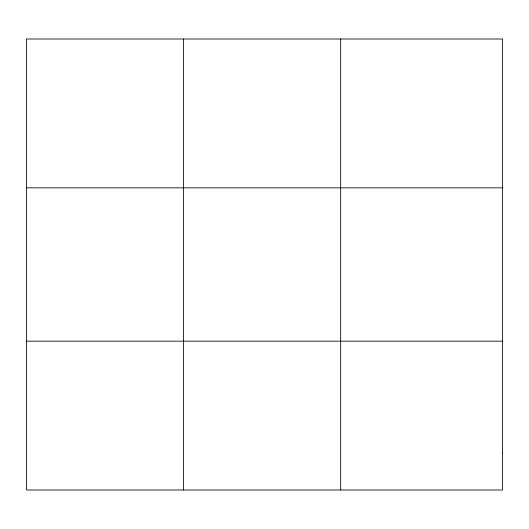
<?xml version="1.0" encoding="UTF-8"?>
<svg xmlns="http://www.w3.org/2000/svg" width="529" height="529" viewBox="0 0 529 529"><rect width="100%" height="100%" fill="white"/><g stroke="black" fill="none" stroke-linecap="round" stroke-linejoin="round"><path stroke-width="0.79" d="M183.563 489.993L183.563 39.007M340.676 489.993L340.676 39.007M26.45 187.835L502.55 187.835M26.45 341.165L502.55 341.165M502.55 452.791L502.55 489.993L26.45 489.993L26.45 39.007L502.55 39.007L502.55 452.791"/></g></svg>
